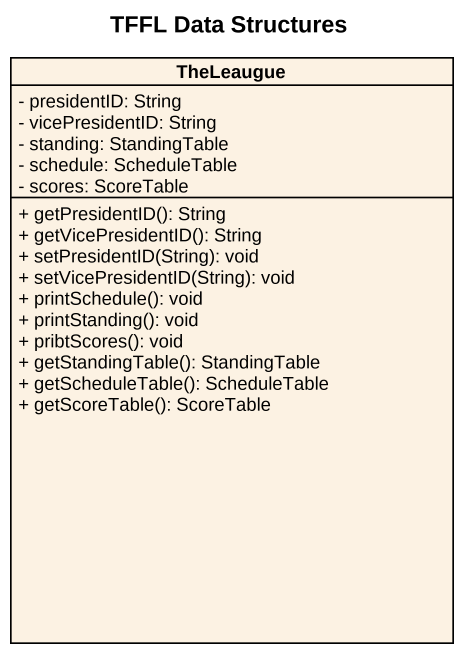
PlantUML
@startuml
title TFFL Data Structures
hide circle
hide empty members
skinparam classAttributeIconSize 0
class TheLeaugue {
  - presidentID: String
  - vicePresidentID: String
  - standing: StandingTable
  - schedule: ScheduleTable
  - scores: ScoreTable
  + getPresidentID(): String
  + getVicePresidentID(): String
  + setPresidentID(String): void
  + setVicePresidentID(String): void
  + printSchedule(): void
  + printStanding(): void
  + pribtScores(): void
  + getStandingTable(): StandingTable
  + getScheduleTable(): ScheduleTable
  + getScoreTable(): ScoreTable
}
@enduml
